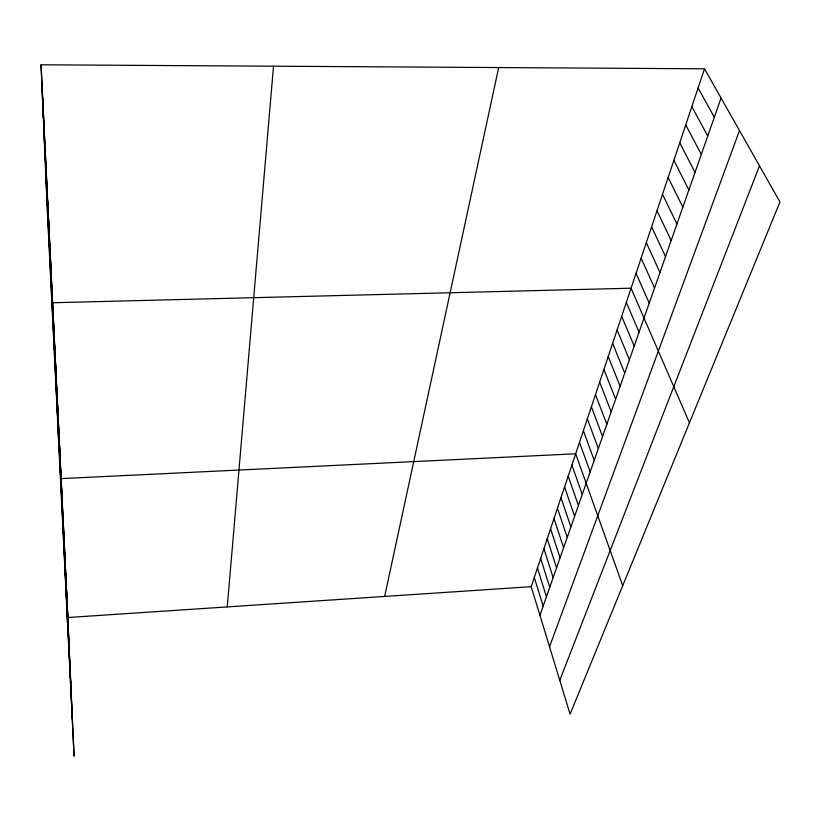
<?xml version="1.0" encoding="UTF-8"?>
<svg xmlns="http://www.w3.org/2000/svg" width="821" height="821" viewBox="0 0 821 821"><rect width="100%" height="100%" fill="white"/><g stroke="black" fill="none" stroke-linecap="round" stroke-linejoin="round"><path stroke-width="1.23" d="M227.253 606.914L273.516 66.193M384.659 596.436L498.675 67.558M704.5 68.8L779.95 201.945L570.092 714.137L531.197 586.687L704.5 68.8L41.05 64.787L47.392 211.602L74.075 756.213L65.937 577.994M539.941 615.34L721.054 98.027M549.536 646.794L739.505 130.57M559.778 680.363L759.497 165.863M531.197 586.687L67.856 617.515L41.05 64.787M52.595 302.744L631.072 288.202L689.455 422.815M698.096 87.919L714.332 117.249M691.846 106.607L707.753 136.029M685.72 124.905L701.319 154.41M679.737 142.803L695.028 172.379M673.867 160.321L688.87 189.969M668.13 177.48L682.846 207.179M662.506 194.279L676.945 224.02M656.995 210.74L671.168 240.512M651.607 226.863L665.513 256.665M646.322 242.657L659.981 272.48M641.139 258.143L654.553 287.986M636.059 273.321L649.237 303.175M626.331 302.374L639.066 332.218M621.682 316.28L634.192 346.123M617.115 329.929L629.42 359.762M612.63 343.332L624.73 373.145M608.228 356.499L620.132 386.281M603.897 369.419L615.617 399.18M599.648 382.114L611.183 411.844M595.482 394.583L606.832 424.283M591.377 406.847L602.552 436.495M587.343 418.884L598.355 448.502M583.382 430.717L594.219 460.294M579.493 442.355L590.166 471.88M622.708 585.712L575.665 453.797L61.123 478.622L67.548 623.047M571.898 465.045L582.253 494.468M568.194 476.108L578.405 505.479M564.561 486.986L574.618 516.296M560.979 497.68L570.893 526.938M557.449 508.209L567.219 537.406M553.99 518.574L563.617 547.71M550.573 528.765L560.066 557.839M547.217 538.802L556.576 567.804M543.913 548.685L553.149 577.615M540.659 558.403L549.762 587.272M537.457 567.978L546.437 596.775M534.297 577.409L543.163 606.134M42.435 96.765L69.251 648.59M43.975 132.53L70.78 682.764M45.658 171.517L72.422 719.329M63.35 524.711L66.85 599.207M59.338 441.801L61.965 498.768M57.449 402.875L60.159 461.443M55.448 361.651L58.229 421.912M53.324 317.922L56.197 379.979M51.815 286.786L59.122 450.934M50.214 253.812L52.462 303.144M48.552 219.381L50.82 269.432M47.68 201.576L49.106 234.149M45.894 164.744L48.223 215.902M44.97 145.686L46.387 178.085M43.061 106.207L45.432 158.484M42.066 85.743L43.451 117.844"/></g></svg>
